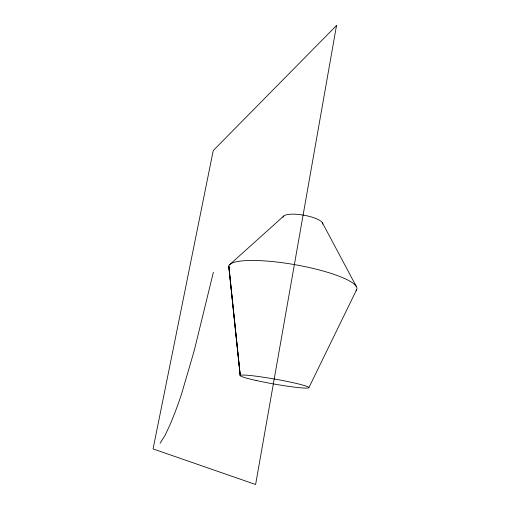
<?xml version="1.0" encoding="UTF-8"?>
<svg xmlns="http://www.w3.org/2000/svg" width="510" height="510" viewBox="0 0 510 510"><rect width="100%" height="100%" fill="white"/><g stroke="black" fill="none" stroke-linecap="round" stroke-linejoin="round"><path stroke-width="0.76" d="M213.397 272.187L195.247 346.494A143.31 28.579 -77 0 1 193.143 354.354L181.7 393.51A147.919 29.274 -77.1 0 1 180.266 397.819L179.15 401.096A84.411 17.78 -77.6 0 1 178.239 403.671L176.466 408.536A137.094 27.476 -77.1 0 1 174.732 413.1L171.755 420.603A103.575 21.331 -77.5 0 1 168.976 427.074L165.654 434.118A59.396 12.54 -78.1 0 1 164.877 435.674L160.076 443.298M308.901 387.606L356.656 289.642M229.761 264.588L283.745 216.017M322.416 222.819L356.26 286.346M228.862 267.642L240.274 375.762L228.837 266.035L240.172 375.5M229.264 268.579A65.057 13.081 10 0 1 294.251 264.562A65.057 13.081 10 0 1 355.999 290.534M283.031 217.33A20.126 5.495 10 0 1 303.558 215.15A20.126 5.495 10 0 1 322.683 224.151M336.517 25.5L255.618 484.5L153.064 448.915L213.237 150.577L336.517 25.5M256.116 380.479A34.897 2.499 10 0 0 308.869 387.696A34.897 2.499 10 0 0 258.615 376.533A34.897 2.499 10 0 0 256.116 380.479"/></g></svg>
